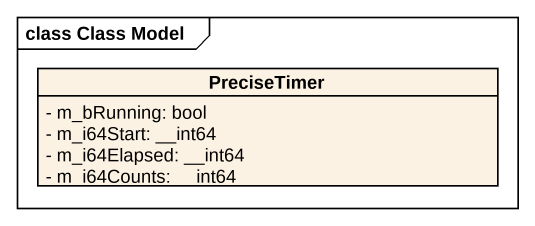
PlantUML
@startuml
mainframe class Class Model
hide circle
hide empty members
skinparam classAttributeIconSize 0
class PreciseTimer {
  - m_bRunning: bool
  - m_i64Start: __int64
  - m_i64Elapsed: __int64
  - m_i64Counts: __int64
}
@enduml
